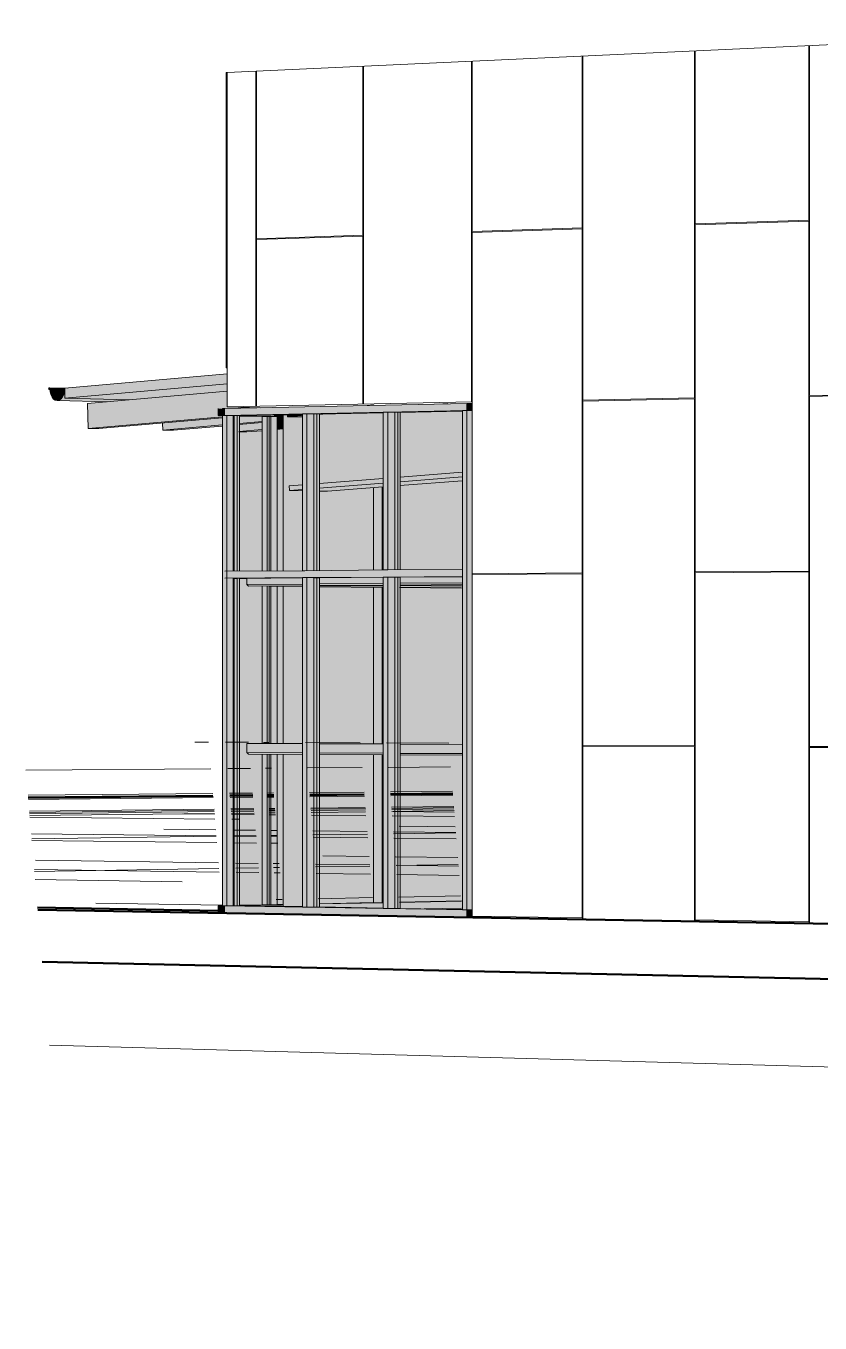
# Model space of a CAD drawing. Header units: inches. Extents: x 31156 to 31160, y -65 to 66.
# Drawn here: x 31159.3088 to 31159.3979, y 65.9282 to 66.0737 of the extents above; entities that cross this region are included whole.
import ezdxf

# ---------------------------------------------------------------- set-up
doc = ezdxf.new("R2010")
doc.units = ezdxf.units.IN
doc.header["$MEASUREMENT"] = 0
doc.linetypes.add('Center 1_4_', pattern=[0.53125, 0.25, -0.09375, 0.09375, -0.09375])
doc.linetypes.add('Hidden', pattern=[0.28125, 0.1875, -0.09375])
for name, color, linetype, lineweight in [('A-CLNG', 13, 'Continuous', 13), ('A-FLOR-OTLN', 90, 'Continuous', 9), ('A-GLAZ-CURT', 52, 'Continuous', 9), ('A-GLAZ-CWMG', 51, 'Continuous', 9), ('A-PROP-SBCK', 71, 'Hidden', 50), ('A-ROOF', 132, 'Continuous', 13), ('A-ROOF-OTLN', 132, 'Continuous', 9), ('A-WALL-PATT', 111, 'Continuous', 13), ('BMP', 80, 'Continuous', 9), ('C-BLDG-PADS', 91, 'Continuous', 9), ('C-TOPO', 7, 'Continuous', 9), ('Conc', 7, 'Continuous', 9), ('EOP-EX', 125, 'Continuous', 9), ('EOP-PR', 4, 'Continuous', 9), ('L-SITE-WALL', 31, 'Continuous', 13), ('PAINT', 190, 'Continuous', 9), ('PROP', 3, 'Center 1_4_', 9), ('S-BEAM', 12, 'Continuous', 9), ('S-COLS', 52, 'Continuous', 9)]:
    doc.layers.add(name, color=color, linetype=linetype, lineweight=lineweight)

# ---------------------------------------------------------------- blocks, each defined once
blk = doc.blocks.new('FP_82-Looking South West')
at = {"layer": 'A-WALL-PATT', "lineweight": 9}
for p, q in [((-31660.79079, 66.0528), (-31660.79079, 66.07271)), ((-31660.79072, 66.0527), (-31660.79072, 66.07272)), ((-31660.7773, 66.05315), (-31660.7773, 66.07334)), ((-31660.77723, 66.05325), (-31660.77723, 66.07334)), ((-31660.81709, 66.05191), (-31660.81709, 66.07149)), ((-31660.81702, 66.05181), (-31660.81702, 66.07149)), ((-31660.80405, 66.05225), (-31660.80405, 66.0721)), ((-31660.80398, 66.05235), (-31660.80398, 66.0721)), ((-31660.85493, 66.05053), (-31660.85493, 66.06973)), ((-31660.85486, 66.05064), (-31660.85486, 66.06974)), ((-31660.84252, 66.05105), (-31660.84252, 66.07031)), ((-31660.84246, 66.05095), (-31660.84246, 66.07031)), ((-31660.82991, 66.05138), (-31660.82991, 66.0709)), ((-31660.82985, 66.05148), (-31660.82985, 66.0709)), ((-31660.87914, 66.04972), (-31660.87914, 66.06861)), ((-31660.87907, 66.04982), (-31660.87907, 66.06861)), ((-31660.86713, 66.05022), (-31660.86713, 66.06917)), ((-31660.86707, 66.05013), (-31660.86707, 66.06917)), ((-31660.77723, 66.05325), (-31660.76963, 66.05351)), ((-31660.80405, 66.0325), (-31660.80405, 66.05225)), ((-31660.80398, 66.05235), (-31660.79079, 66.0528)), ((-31660.79079, 66.05269), (-31660.80398, 66.05225)), ((-31660.80398, 66.01265), (-31660.80398, 66.05225)), ((-31660.79079, 66.01276), (-31660.79079, 66.05269)), ((-31660.79072, 66.03278), (-31660.79072, 66.0527)), ((-31660.7773, 66.03306), (-31660.7773, 66.05315)), ((-31660.77723, 66.05315), (-31660.76963, 66.0534)), ((-31660.77723, 66.01287), (-31660.77723, 66.05315)), ((-31660.85486, 66.05064), (-31660.84252, 66.05105)), ((-31660.84252, 66.05095), (-31660.85486, 66.05054)), ((-31660.84252, 66.01234), (-31660.84252, 66.05095)), ((-31660.84246, 66.0317), (-31660.84246, 66.05095)), ((-31660.82991, 66.03196), (-31660.82991, 66.05138)), ((-31660.82985, 66.05148), (-31660.81709, 66.05191)), ((-31660.82985, 66.05138), (-31660.81709, 66.05181)), ((-31660.82985, 66.01244), (-31660.82985, 66.05138)), ((-31660.81709, 66.01254), (-31660.81709, 66.05181)), ((-31660.81702, 66.03223), (-31660.81702, 66.05181)), ((-31660.87914, 66.03103), (-31660.87914, 66.04972)), ((-31660.87907, 66.04982), (-31660.86713, 66.05022)), ((-31660.87907, 66.04972), (-31660.86713, 66.05012)), ((-31660.87907, 66.03103), (-31660.87907, 66.04972)), ((-31660.86713, 66.03128), (-31660.86713, 66.05012)), ((-31660.86707, 66.03128), (-31660.86707, 66.05013)), ((-31660.85493, 66.03153), (-31660.85493, 66.05053)), ((-31660.85486, 66.03154), (-31660.85486, 66.05054)), ((-31660.82991, 66.03196), (-31660.84246, 66.0317)), ((-31660.84246, 66.0316), (-31660.82991, 66.03186)), ((-31660.82991, 65.99292), (-31660.82991, 66.03186)), ((-31660.80405, 66.0325), (-31660.81702, 66.03223)), ((-31660.81702, 66.03213), (-31660.80405, 66.0324)), ((-31660.81702, 65.99286), (-31660.81702, 66.03213)), ((-31660.80405, 65.9928), (-31660.80405, 66.0324)), ((-31660.7773, 66.03306), (-31660.79072, 66.03278)), ((-31660.79072, 66.03268), (-31660.7773, 66.03296)), ((-31660.79072, 65.99274), (-31660.79072, 66.03268)), ((-31660.7773, 65.99268), (-31660.7773, 66.03296)), ((-31660.84246, 65.99298), (-31660.84246, 66.0316)), ((-31660.76963, 66.01293), (-31660.77723, 66.01287)), ((-31660.76963, 66.01283), (-31660.77723, 66.01276)), ((-31660.77723, 65.97248), (-31660.77723, 66.01276)), ((-31660.84252, 66.01234), (-31660.85486, 66.01224)), ((-31660.84252, 66.01224), (-31660.85486, 66.01214)), ((-31660.84252, 65.97362), (-31660.84252, 66.01224)), ((-31660.81709, 66.01254), (-31660.82985, 66.01244)), ((-31660.81709, 66.01244), (-31660.82985, 66.01234)), ((-31660.82985, 65.9734), (-31660.82985, 66.01234)), ((-31660.81709, 65.97318), (-31660.81709, 66.01244)), ((-31660.79079, 66.01276), (-31660.80398, 66.01265)), ((-31660.79079, 66.01265), (-31660.80398, 66.01255)), ((-31660.80398, 65.97295), (-31660.80398, 66.01255)), ((-31660.79079, 65.97272), (-31660.79079, 66.01265)), ((-31660.82991, 65.99292), (-31660.84246, 65.99298)), ((-31660.84246, 65.99288), (-31660.82991, 65.99282)), ((-31660.84246, 65.97352), (-31660.84246, 65.99288)), ((-31660.82991, 65.9733), (-31660.82991, 65.99282)), ((-31660.80405, 65.9928), (-31660.81702, 65.99286)), ((-31660.81702, 65.99276), (-31660.80405, 65.9927)), ((-31660.81702, 65.97308), (-31660.81702, 65.99276)), ((-31660.80405, 65.97285), (-31660.80405, 65.9927)), ((-31660.7773, 65.99268), (-31660.79072, 65.99274)), ((-31660.79072, 65.99264), (-31660.7773, 65.99257)), ((-31660.79072, 65.97262), (-31660.79072, 65.99264)), ((-31660.7773, 65.97238), (-31660.7773, 65.99257)), ((-31660.85486, 65.97384), (-31660.84252, 65.97362)), ((-31660.82985, 65.9734), (-31660.81709, 65.97318)), ((-31660.80398, 65.97295), (-31660.79079, 65.97272)), ((-31660.77723, 65.97248), (-31660.76963, 65.97235))]:
    blk.add_line(p, q, dxfattribs=at)

msp = doc.modelspace()

# ---------------------------------------------------------------- hatches: boundary and pattern name
at = {"layer": 'A-CLNG', "lineweight": 5}
msp.add_hatch(color=256, dxfattribs=at).paths.add_polyline_path([(31159.33766, 66.03), (31159.33766, 66.03007), (31159.33663, 66.03002), (31159.3376, 66.03)], flags=0)
at = {"layer": 'A-GLAZ-CURT', "lineweight": 5, "transparency": 33554458}
for points in [[(31159.3411, 66.01259), (31159.34887, 66.01266), (31159.34887, 66.03033), (31159.3411, 66.03017), (31159.3411, 66.01266)], [(31159.35017, 66.01267), (31159.35775, 66.01273), (31159.35775, 66.03051), (31159.35017, 66.03035), (31159.35017, 66.01273)], [(31159.33215, 66.01252), (31159.33982, 66.01259), (31159.33982, 66.03014), (31159.33215, 66.02999), (31159.33215, 66.01258)], [(31159.33256, 66.01252), (31159.3361, 66.01257), (31159.3361, 66.02988), (31159.33256, 66.02997), (31159.33256, 66.01257)], [(31159.33982, 65.97487), (31159.33982, 66.01178), (31159.33215, 66.01172), (31159.33215, 65.975), (31159.33642, 65.97492)], [(31159.33256, 65.97501), (31159.3361, 65.97508), (31159.3361, 65.99199), (31159.33376, 65.992), (31159.33356, 65.99219), (31159.33357, 65.99315), (31159.33362, 65.99318), (31159.3361, 65.9932), (31159.3361, 66.01086), (31159.33376, 66.01085), (31159.33356, 66.01104), (31159.33356, 66.0117), (31159.33256, 66.01171), (31159.33256, 65.97501)], [(31159.34887, 65.97471), (31159.34887, 66.01185), (31159.3411, 66.01179), (31159.3411, 65.97484), (31159.34518, 65.97477)], [(31159.35775, 65.97456), (31159.35775, 66.01192), (31159.35017, 66.01186), (31159.35017, 65.97469), (31159.35087, 65.97468)]]:
    msp.add_hatch(color=256, dxfattribs=at).paths.add_polyline_path(points, flags=0)
at = {"layer": 'A-GLAZ-CWMG', "lineweight": 5}
for points in [[(31159.33085, 66.02998), (31159.33085, 66.03076), (31159.33036, 66.03077), (31159.33036, 66.02998)], [(31159.33085, 66.02999), (31159.33112, 66.03), (31159.33112, 66.03078), (31159.33085, 66.03078)], [(31159.33112, 66.03), (31159.34007, 66.03018), (31159.34007, 66.03097), (31159.33112, 66.03078)], [(31159.34007, 66.03018), (31159.34913, 66.03037), (31159.34913, 66.03116), (31159.34007, 66.03097)], [(31159.34887, 66.01266), (31159.34938, 66.01266), (31159.34938, 66.03037), (31159.34887, 66.03036), (31159.34887, 66.02001)], [(31159.34913, 66.03037), (31159.35827, 66.03055), (31159.35827, 66.03135), (31159.34913, 66.03116)], [(31159.34938, 66.01266), (31159.35017, 66.01267), (31159.35017, 66.03035), (31159.34938, 66.03037), (31159.34938, 66.01273)], [(31159.35017, 66.01267), (31159.35078, 66.01268), (31159.35078, 66.03034), (31159.35017, 66.03035), (31159.35017, 66.01273)], [(31159.35776, 66.01234), (31159.35827, 66.01234), (31159.35827, 66.03055), (31159.35776, 66.03054), (31159.35776, 66.02001)], [(31159.35885, 66.01233), (31159.35885, 66.03054), (31159.35827, 66.03055), (31159.35827, 66.01234)], [(31159.33085, 66.01212), (31159.33135, 66.01212), (31159.33135, 66.03), (31159.33085, 66.02999), (31159.33085, 66.02853)], [(31159.33135, 66.01251), (31159.33215, 66.01252), (31159.33215, 66.02999), (31159.33135, 66.03), (31159.33135, 66.01257)], [(31159.33205, 66.01252), (31159.33215, 66.01252), (31159.33215, 66.02999), (31159.33205, 66.02999), (31159.33205, 66.01257)], [(31159.33215, 66.01252), (31159.33275, 66.01252), (31159.33275, 66.02997), (31159.33215, 66.02999), (31159.33215, 66.01257)], [(31159.33215, 66.01252), (31159.33275, 66.01252), (31159.33275, 66.02997), (31159.33215, 66.02999), (31159.33215, 66.01257)], [(31159.33663, 66.02988), (31159.33663, 66.03005), (31159.33294, 66.02997), (31159.33641, 66.02988)], [(31159.3353, 66.01254), (31159.3361, 66.01257), (31159.3361, 66.02988), (31159.3353, 66.02987), (31159.3353, 66.01257)], [(31159.3361, 66.01255), (31159.33628, 66.01258), (31159.33628, 66.02988), (31159.3361, 66.02988), (31159.3361, 66.01257)], [(31159.33628, 66.01255), (31159.33698, 66.01258), (31159.33698, 66.02987), (31159.33628, 66.02989), (31159.33628, 66.01257)], [(31159.33982, 66.01258), (31159.34032, 66.01259), (31159.34032, 66.03019), (31159.33982, 66.03018), (31159.33982, 66.01576)], [(31159.34032, 66.01259), (31159.3411, 66.01259), (31159.3411, 66.03017), (31159.34032, 66.03018), (31159.34032, 66.01266)], [(31159.3411, 66.01259), (31159.34172, 66.0126), (31159.34172, 66.03015), (31159.3411, 66.03017), (31159.3411, 66.01265)], [(31159.34778, 66.01265), (31159.34876, 66.01266), (31159.34876, 66.02198), (31159.34778, 66.02191), (31159.34778, 66.01265)], [(31159.34876, 66.01266), (31159.34882, 66.01266), (31159.34882, 66.02199), (31159.34876, 66.02198), (31159.34876, 66.01266)], [(31159.33135, 65.97498), (31159.33135, 66.01212), (31159.33085, 66.01212), (31159.33085, 65.97499)], [(31159.33112, 66.01173), (31159.34007, 66.0118), (31159.34007, 66.01258), (31159.33112, 66.01251)], [(31159.33154, 65.97498), (31159.33215, 65.975), (31159.33215, 66.01172), (31159.33135, 66.01173), (31159.33135, 65.97498)], [(31159.33205, 65.97499), (31159.33215, 65.975), (31159.33215, 66.01172), (31159.33205, 66.01172), (31159.33205, 65.97745)], [(31159.33215, 65.975), (31159.33275, 65.97501), (31159.33275, 66.01172), (31159.33215, 66.01172), (31159.33215, 65.97745)], [(31159.33215, 65.975), (31159.33275, 65.97501), (31159.33275, 66.01172), (31159.33215, 66.01172), (31159.33215, 65.97745)], [(31159.34032, 65.97483), (31159.34032, 66.0118), (31159.33982, 66.0118), (31159.33982, 65.97484)], [(31159.34007, 66.0118), (31159.34913, 66.01187), (31159.34913, 66.01266), (31159.34007, 66.01258)], [(31159.34032, 65.97483), (31159.3411, 65.97484), (31159.3411, 66.01179), (31159.34032, 66.0118), (31159.34032, 65.97745)], [(31159.3411, 65.97484), (31159.34172, 65.97486), (31159.34172, 66.01179), (31159.3411, 66.01179), (31159.3411, 65.97745)], [(31159.34938, 65.97467), (31159.34938, 66.01187), (31159.34887, 66.01187), (31159.34887, 65.97468)], [(31159.34913, 66.01187), (31159.35776, 66.01194), (31159.35776, 66.01273), (31159.34913, 66.01266)], [(31159.34959, 65.97468), (31159.35017, 65.97469), (31159.35017, 66.01186), (31159.34938, 66.01187), (31159.34938, 65.97468)], [(31159.35017, 65.97469), (31159.35078, 65.9747), (31159.35078, 66.01186), (31159.35017, 66.01186), (31159.35017, 65.97745)], [(31159.35827, 65.97452), (31159.35827, 66.01234), (31159.35776, 66.01234), (31159.35776, 65.97453)], [(31159.35827, 65.97452), (31159.35885, 65.97453), (31159.35885, 66.01233), (31159.35827, 66.01234), (31159.35827, 65.97745)], [(31159.33044, 65.97422), (31159.33085, 65.97422), (31159.33085, 65.975), (31159.33036, 65.975), (31159.33036, 65.97422), (31159.33044, 65.97422)], [(31159.33112, 65.9742), (31159.33112, 65.97498), (31159.33085, 65.97499), (31159.33085, 65.97421)], [(31159.34007, 65.97405), (31159.34007, 65.97483), (31159.33112, 65.97498), (31159.33112, 65.9742), (31159.33642, 65.97411)], [(31159.33663, 65.97494), (31159.33663, 65.97509), (31159.33275, 65.97501), (31159.33641, 65.97494)], [(31159.35346, 65.97465), (31159.35768, 65.97474), (31159.35768, 65.9755), (31159.35072, 65.97537), (31159.35072, 65.9747), (31159.35216, 65.97467)], [(31159.34913, 65.97389), (31159.34913, 65.97468), (31159.34007, 65.97483), (31159.34007, 65.97405), (31159.34519, 65.97396)], [(31159.35827, 65.97373), (31159.35827, 65.97452), (31159.34913, 65.97468), (31159.34913, 65.97389)]]:
    msp.add_hatch(color=256, dxfattribs=at).paths.add_polyline_path(points, flags=0)
at = {"layer": 'A-GLAZ-CWMG'}
for points in [[(31159.35885, 66.03054), (31159.35885, 66.03133), (31159.35827, 66.03135), (31159.35827, 66.03055), (31159.35833, 66.03055)], [(31159.35831, 65.97373), (31159.35885, 65.97374), (31159.35885, 65.97453), (31159.35827, 65.97452), (31159.35827, 65.97373)]]:
    msp.add_hatch(color=256, dxfattribs=at).paths.add_polyline_path(points, flags=0)
at = {"layer": 'A-GLAZ-CWMG', "lineweight": 5}
h = msp.add_hatch(color=256, dxfattribs=at)
h.paths.add_polyline_path([(31159.33587, 65.97509), (31159.3361, 65.97509), (31159.3361, 65.99199), (31159.3353, 65.99199), (31159.3353, 65.97509)], flags=0)
h.paths.add_polyline_path([(31159.3353, 65.99319), (31159.3361, 65.9932), (31159.3361, 66.01086), (31159.3353, 66.01085), (31159.3353, 65.9932)], flags=0)
h = msp.add_hatch(color=256, dxfattribs=at)
h.paths.add_polyline_path([(31159.33628, 65.97509), (31159.33628, 65.99199), (31159.3361, 65.99199), (31159.3361, 65.97509)], flags=0)
h.paths.add_polyline_path([(31159.3361, 65.9932), (31159.33628, 65.9932), (31159.33628, 66.01083), (31159.33614, 66.01085), (31159.3361, 66.01085), (31159.3361, 65.9932)], flags=0)
h = msp.add_hatch(color=256, dxfattribs=at)
h.paths.add_polyline_path([(31159.33628, 65.97508), (31159.33698, 65.97509), (31159.33698, 65.99198), (31159.33628, 65.99199), (31159.33628, 65.97745)], flags=0)
h.paths.add_polyline_path([(31159.33698, 65.9932), (31159.33698, 66.01083), (31159.33628, 66.01083), (31159.33632, 65.9932), (31159.33641, 65.9932)], flags=0)
h = msp.add_hatch(color=256, dxfattribs=at)
h.paths.add_polyline_path([(31159.34835, 65.97533), (31159.34876, 65.97533), (31159.34876, 65.99192), (31159.34778, 65.99192), (31159.34778, 65.97534)], flags=0)
h.paths.add_polyline_path([(31159.34876, 65.99314), (31159.34876, 66.01071), (31159.34778, 66.01072), (31159.34778, 65.99315), (31159.34862, 65.99314)], flags=0)
h = msp.add_hatch(color=256, dxfattribs=at)
h.paths.add_polyline_path([(31159.34876, 65.97533), (31159.34882, 65.97533), (31159.34882, 65.99192), (31159.34876, 65.99192), (31159.34876, 65.97745)], flags=0)
h.paths.add_polyline_path([(31159.34882, 65.99314), (31159.34882, 66.01073), (31159.34876, 66.01073), (31159.34876, 65.99314)], flags=0)
h = msp.add_hatch(color=256, dxfattribs=at)
h.paths.add_polyline_path([(31159.34882, 65.97473), (31159.34882, 65.97533), (31159.34169, 65.97519), (31159.34169, 65.97485), (31159.34514, 65.9748)], flags=0)
h.paths.add_polyline_path([(31159.33766, 65.97492), (31159.33766, 65.97511), (31159.33663, 65.97509), (31159.33663, 65.97494)], flags=0)
at = {"layer": 'A-ROOF'}
h = msp.add_hatch(color=256, dxfattribs=at)
h.paths.add_polyline_path([(31159.31315, 66.03193), (31159.33137, 66.03355), (31159.33137, 66.03467), (31159.31315, 66.03304), (31159.31315, 66.03278)], flags=0)
h.paths.add_polyline_path([(31159.44611, 66.04376), (31159.44678, 66.04382), (31159.44678, 66.04503), (31159.44611, 66.04497)], flags=0)
at = {"layer": 'A-ROOF', "lineweight": 5}
h = msp.add_hatch(color=256, dxfattribs=at)
h.paths.add_polyline_path([(31159.32039, 66.03175), (31159.33135, 66.03272), (31159.33137, 66.03355), (31159.31315, 66.03193), (31159.31887, 66.03179)], flags=0)
h.paths.add_polyline_path([(31159.44794, 66.04368), (31159.44807, 66.04369), (31159.44807, 66.04377), (31159.44678, 66.04382), (31159.44611, 66.04375), (31159.4473, 66.0437)], flags=0)
at = {"layer": 'A-ROOF-OTLN', "lineweight": 5}
for points in [[(31159.31311, 66.03287), (31159.31314, 66.03304), (31159.31303, 66.03305), (31159.31138, 66.03307), (31159.31136, 66.03298), (31159.31141, 66.03291), (31159.31148, 66.03291), (31159.3131, 66.03287)], [(31159.31231, 66.0317), (31159.31253, 66.03175), (31159.31276, 66.03193), (31159.3129, 66.03212), (31159.31303, 66.03242), (31159.31311, 66.03287), (31159.3131, 66.03296), (31159.31149, 66.033), (31159.31152, 66.03266), (31159.3116, 66.03234), (31159.31173, 66.03207), (31159.3119, 66.03186), (31159.3121, 66.03174), (31159.31222, 66.03171)], [(31159.31231, 66.03167), (31159.31253, 66.03172), (31159.31273, 66.03186), (31159.3129, 66.03208), (31159.31303, 66.03236), (31159.31313, 66.03278), (31159.3131, 66.03269), (31159.31302, 66.03237), (31159.31289, 66.0321), (31159.31272, 66.03188), (31159.31252, 66.03175), (31159.31231, 66.0317), (31159.3121, 66.03174), (31159.3119, 66.03186), (31159.31173, 66.03207), (31159.3116, 66.03234), (31159.31151, 66.03278), (31159.3115, 66.03265), (31159.31159, 66.03233), (31159.31172, 66.03205), (31159.31189, 66.03184), (31159.31209, 66.03171)], [(31159.31795, 66.03153), (31159.32039, 66.03175), (31159.31315, 66.03193), (31159.31312, 66.03269), (31159.31303, 66.03236), (31159.3129, 66.03208), (31159.31273, 66.03186), (31159.31253, 66.03172), (31159.31231, 66.03167), (31159.31576, 66.03159)], [(31159.31311, 66.03286), (31159.3131, 66.03288), (31159.3131, 66.03286)]]:
    msp.add_hatch(color=256, dxfattribs=at).paths.add_polyline_path(points, flags=0)
h = msp.add_hatch(color=256, dxfattribs=at)
h.paths.add_polyline_path([(31159.31148, 66.03288), (31159.31146, 66.03291), (31159.31148, 66.03288)], flags=0)
h.paths.add_polyline_path([(31159.31312, 66.03296), (31159.31314, 66.03304), (31159.31343, 66.03306), (31159.31146, 66.0331), (31159.31149, 66.03303), (31159.31149, 66.033), (31159.31311, 66.03296)], flags=0)
at = {"layer": 'L-SITE-WALL', "lineweight": 5}
msp.add_hatch(color=256, dxfattribs=at).paths.add_polyline_path([(31159.33126, 66.03535), (31159.33132, 66.03535), (31159.33132, 66.06846), (31159.33126, 66.06846), (31159.33126, 66.03704)], flags=0)
at = {"layer": 'S-BEAM', "lineweight": 5}
h = msp.add_hatch(color=256, dxfattribs=at)
h.paths.add_polyline_path([(31159.34709, 66.03112), (31159.35558, 66.03129), (31159.35613, 66.03134), (31159.34737, 66.03114)], flags=0)
h.paths.add_polyline_path([(31159.44794, 66.03904), (31159.44806, 66.03905), (31159.44806, 66.03962), (31159.44794, 66.03961)], flags=0)
h = msp.add_hatch(color=256, dxfattribs=at)
h.paths.add_polyline_path([(31159.35558, 66.03129), (31159.35693, 66.03132), (31159.35613, 66.03134)], flags=0)
h.paths.add_polyline_path([(31159.44793, 66.03884), (31159.44806, 66.03886), (31159.44806, 66.03905), (31159.44794, 66.03904), (31159.44794, 66.0389)], flags=0)
h = msp.add_hatch(color=256, dxfattribs=at)
h.paths.add_polyline_path([(31159.35884, 66.03133), (31159.35884, 66.03135), (31159.35869, 66.03134)], flags=0)
h.paths.add_polyline_path([(31159.44793, 66.03844), (31159.44806, 66.03845), (31159.44806, 66.03886), (31159.44793, 66.03882), (31159.44793, 66.03844)], flags=0)
for points in [[(31159.31577, 66.02855), (31159.33084, 66.02986), (31159.33084, 66.02997), (31159.33035, 66.02999), (31159.33035, 66.03077), (31159.33137, 66.03079), (31159.33512, 66.03087), (31159.33137, 66.03097), (31159.33137, 66.03272), (31159.3157, 66.03133), (31159.31575, 66.02927)], [(31159.3417, 66.02956), (31159.34886, 66.03018), (31159.34886, 66.0303), (31159.34456, 66.03018), (31159.34171, 66.02992), (31159.3417, 66.02965)], [(31159.31699, 66.02852), (31159.33084, 66.02972), (31159.33084, 66.02985), (31159.31577, 66.02855), (31159.31675, 66.02853)], [(31159.32414, 66.02836), (31159.33081, 66.02894), (31159.33081, 66.02972), (31159.32412, 66.02914), (31159.32413, 66.02852)], [(31159.32534, 66.02833), (31159.33081, 66.0288), (31159.33081, 66.02894), (31159.32414, 66.02836)], [(31159.33269, 66.0282), (31159.33525, 66.02842), (31159.33525, 66.02919), (31159.33269, 66.02897), (31159.33269, 66.02853)], [(31159.33271, 66.0291), (31159.33528, 66.02932), (31159.33528, 66.02987), (31159.33313, 66.02992), (31159.33271, 66.02986), (31159.33271, 66.02927)], [(31159.33271, 66.02897), (31159.33527, 66.02919), (31159.33528, 66.02932), (31159.33271, 66.0291)], [(31159.33273, 66.02988), (31159.33315, 66.02992), (31159.33274, 66.02993)], [(31159.33696, 66.02946), (31159.33764, 66.02952), (31159.33764, 66.03), (31159.33661, 66.03), (31159.33661, 66.02988), (31159.33696, 66.02987)], [(31159.33693, 66.02856), (31159.33761, 66.02862), (31159.33761, 66.02939), (31159.33693, 66.02933), (31159.33693, 66.02927)], [(31159.33695, 66.02933), (31159.33764, 66.02939), (31159.33764, 66.02952), (31159.33696, 66.02946)], [(31159.33814, 66.02983), (31159.33981, 66.03), (31159.33981, 66.03012), (31159.33813, 66.03008), (31159.33814, 66.02997)], [(31159.33358, 66.02815), (31159.33525, 66.02829), (31159.33525, 66.02842), (31159.33269, 66.02817)], [(31159.33693, 66.02843), (31159.33761, 66.02849), (31159.33761, 66.02862), (31159.33693, 66.02856), (31159.33693, 66.02853)], [(31159.35768, 66.01084), (31159.35768, 66.01099), (31159.35073, 66.01091), (31159.35728, 66.01085)]]:
    msp.add_hatch(color=256, dxfattribs=at).paths.add_polyline_path(points, flags=0)
h = msp.add_hatch(color=256, dxfattribs=at)
h.paths.add_polyline_path([(31159.3417, 66.02252), (31159.34886, 66.02309), (31159.34886, 66.03016), (31159.3417, 66.02956), (31159.3417, 66.02853)], flags=0)
h.paths.add_polyline_path([(31159.35077, 66.02324), (31159.35774, 66.02379), (31159.35774, 66.03048), (31159.35077, 66.03032), (31159.35077, 66.02347)], flags=0)
h = msp.add_hatch(color=256, dxfattribs=at)
h.paths.add_polyline_path([(31159.3398, 66.02979), (31159.33981, 66.02997), (31159.33814, 66.02983), (31159.33923, 66.0298)], flags=0)
h.paths.add_polyline_path([(31159.34171, 66.02994), (31159.34502, 66.03022), (31159.34171, 66.03013)], flags=0)
h = msp.add_hatch(color=256, dxfattribs=at)
h.paths.add_polyline_path([(31159.33836, 66.02158), (31159.33981, 66.02169), (31159.33981, 66.02222), (31159.33834, 66.02211)], flags=0)
h.paths.add_polyline_path([(31159.34171, 66.02184), (31159.34886, 66.0224), (31159.34886, 66.02294), (31159.34171, 66.02237)], flags=0)
h.paths.add_polyline_path([(31159.35077, 66.02255), (31159.35775, 66.0231), (31159.35775, 66.02364), (31159.35077, 66.02309)], flags=0)
h = msp.add_hatch(color=256, dxfattribs=at)
h.paths.add_polyline_path([(31159.34263, 66.0215), (31159.34885, 66.02199), (31159.34886, 66.0224), (31159.34171, 66.02184), (31159.3417, 66.02151)], flags=0)
h.paths.add_polyline_path([(31159.3398, 66.02155), (31159.33981, 66.02169), (31159.33836, 66.02158), (31159.33944, 66.02156)], flags=0)
h.paths.add_polyline_path([(31159.35076, 66.02213), (31159.35773, 66.02268), (31159.35775, 66.0231), (31159.35077, 66.02255)], flags=0)
h = msp.add_hatch(color=256, dxfattribs=at)
h.paths.add_polyline_path([(31159.3417, 66.02237), (31159.34886, 66.02294), (31159.34886, 66.02309), (31159.3417, 66.02252), (31159.3417, 66.02242)], flags=0)
h.paths.add_polyline_path([(31159.35077, 66.02309), (31159.35774, 66.02364), (31159.35774, 66.02379), (31159.35077, 66.02323), (31159.35077, 66.02314)], flags=0)
h = msp.add_hatch(color=256, dxfattribs=at)
h.paths.add_polyline_path([(31159.33356, 66.01104), (31159.33981, 66.01108), (31159.33981, 66.01177), (31159.33356, 66.01171), (31159.33356, 66.0115)], flags=0)
h.paths.add_polyline_path([(31159.34172, 66.0111), (31159.34887, 66.01115), (31159.34887, 66.01184), (31159.34172, 66.01178), (31159.34172, 66.0115)], flags=0)
h.paths.add_polyline_path([(31159.35078, 66.01117), (31159.35775, 66.01122), (31159.35775, 66.01191), (31159.35078, 66.01186), (31159.35078, 66.0115)], flags=0)
h = msp.add_hatch(color=256, dxfattribs=at)
h.paths.add_polyline_path([(31159.33376, 66.01085), (31159.33981, 66.01089), (31159.33981, 66.01108), (31159.33356, 66.01104)], flags=0)
h.paths.add_polyline_path([(31159.34172, 66.01091), (31159.34887, 66.01096), (31159.34887, 66.01115), (31159.34172, 66.0111)], flags=0)
h.paths.add_polyline_path([(31159.35078, 66.01097), (31159.35775, 66.01102), (31159.35775, 66.01122), (31159.35078, 66.01117)], flags=0)
h = msp.add_hatch(color=256, dxfattribs=at)
h.paths.add_polyline_path([(31159.33616, 66.01083), (31159.33981, 66.01085), (31159.33981, 66.01089), (31159.33614, 66.01085)], flags=0)
h.paths.add_polyline_path([(31159.34171, 66.01087), (31159.34886, 66.01092), (31159.34886, 66.01095), (31159.34171, 66.0109)], flags=0)
h.paths.add_polyline_path([(31159.35077, 66.01093), (31159.35774, 66.01098), (31159.35774, 66.01102), (31159.35077, 66.01097)], flags=0)
h = msp.add_hatch(color=256, dxfattribs=at)
h.paths.add_polyline_path([(31159.35768, 66.01066), (31159.35768, 66.01084), (31159.35073, 66.01091), (31159.35073, 66.01072)], flags=0)
h.paths.add_polyline_path([(31159.34883, 66.01073), (31159.34883, 66.01092), (31159.34169, 66.01085), (31159.34169, 66.0108), (31159.34515, 66.01077)], flags=0)
h = msp.add_hatch(color=256, dxfattribs=at)
h.paths.add_polyline_path([(31159.35768, 66.01063), (31159.35768, 66.01066), (31159.35072, 66.01069)], flags=0)
h.paths.add_polyline_path([(31159.34882, 66.01071), (31159.34882, 66.01073), (31159.34514, 66.01074)], flags=0)
h = msp.add_hatch(color=256, dxfattribs=at)
h.paths.add_polyline_path([(31159.35775, 65.993), (31159.35775, 65.99307), (31159.35078, 65.99309), (31159.35078, 65.99303), (31159.35082, 65.99303)], flags=0)
h.paths.add_polyline_path([(31159.34887, 65.99304), (31159.34887, 65.99311), (31159.34172, 65.99313), (31159.34172, 65.99307), (31159.34518, 65.99306)], flags=0)
h.paths.add_polyline_path([(31159.33981, 65.99308), (31159.33981, 65.99316), (31159.33359, 65.99317), (31159.33356, 65.99311), (31159.33642, 65.9931)], flags=0)
h = msp.add_hatch(color=256, dxfattribs=at)
h.paths.add_polyline_path([(31159.35775, 65.99206), (31159.35775, 65.993), (31159.35078, 65.99303), (31159.35078, 65.99209)], flags=0)
h.paths.add_polyline_path([(31159.34887, 65.99211), (31159.34887, 65.99304), (31159.34172, 65.99307), (31159.34172, 65.99214), (31159.34518, 65.99212)], flags=0)
h.paths.add_polyline_path([(31159.33981, 65.99215), (31159.33981, 65.99308), (31159.33356, 65.99311), (31159.33356, 65.99219), (31159.33642, 65.99217)], flags=0)
h = msp.add_hatch(color=256, dxfattribs=at)
h.paths.add_polyline_path([(31159.35775, 65.99187), (31159.35775, 65.99206), (31159.35078, 65.99209), (31159.35078, 65.99191), (31159.35102, 65.99191)], flags=0)
h.paths.add_polyline_path([(31159.34887, 65.99192), (31159.34887, 65.99211), (31159.34172, 65.99214), (31159.34172, 65.99196), (31159.34518, 65.99194)], flags=0)
h.paths.add_polyline_path([(31159.33981, 65.99197), (31159.33981, 65.99215), (31159.33356, 65.99219), (31159.33376, 65.992), (31159.33642, 65.99198)], flags=0)
at = {"layer": 'S-COLS', "lineweight": 5}
h = msp.add_hatch(color=256, dxfattribs=at)
h.paths.add_polyline_path([(31159.3377, 65.97492), (31159.33769, 65.99198), (31159.33767, 65.99198), (31159.33767, 65.97492), (31159.3377, 65.97492)], flags=0)
h.paths.add_polyline_path([(31159.3377, 65.99319), (31159.33768, 66.01084), (31159.33767, 66.01083), (31159.33769, 65.99319)], flags=0)
h.paths.add_polyline_path([(31159.33767, 66.01256), (31159.3377, 66.01258), (31159.3377, 66.03007), (31159.33767, 66.03005), (31159.33767, 66.01257)], flags=0)
h = msp.add_hatch(color=256, dxfattribs=at)
h.paths.add_polyline_path([(31159.33895, 65.9749), (31159.33895, 65.99197), (31159.3377, 65.99198), (31159.3377, 65.97492)], flags=0)
h.paths.add_polyline_path([(31159.33895, 65.99319), (31159.33895, 66.01085), (31159.3377, 66.01083), (31159.3377, 65.99319)], flags=0)
h.paths.add_polyline_path([(31159.3377, 66.01256), (31159.33895, 66.01258), (31159.33895, 66.02157), (31159.33835, 66.02158), (31159.33835, 66.02211), (31159.33895, 66.02216), (31159.33895, 66.02981), (31159.33814, 66.02983), (31159.33812, 66.03008), (31159.3377, 66.03007), (31159.3377, 66.01257)], flags=0)
h = msp.add_hatch(color=256, dxfattribs=at)
h.paths.add_polyline_path([(31159.33923, 65.9749), (31159.3392, 65.99197), (31159.33895, 65.99197), (31159.33895, 65.9749), (31159.33923, 65.9749)], flags=0)
h.paths.add_polyline_path([(31159.33923, 65.99319), (31159.33923, 66.01085), (31159.33895, 66.01085), (31159.33895, 65.99319), (31159.3392, 65.99319)], flags=0)
h.paths.add_polyline_path([(31159.33895, 66.01258), (31159.33923, 66.01258), (31159.33923, 66.02156), (31159.33895, 66.02157), (31159.33895, 66.01258)], flags=0)
h.paths.add_polyline_path([(31159.33895, 66.02216), (31159.33923, 66.02218), (31159.33923, 66.0298), (31159.33895, 66.02978), (31159.33895, 66.02853)], flags=0)
h = msp.add_hatch(color=256, dxfattribs=at)
h.paths.add_polyline_path([(31159.3398, 65.97489), (31159.3398, 65.99197), (31159.33923, 65.99197), (31159.33923, 65.9749)], flags=0)
h.paths.add_polyline_path([(31159.3398, 65.99318), (31159.3398, 66.01085), (31159.33923, 66.01083), (31159.33923, 65.99319), (31159.33944, 65.99318)], flags=0)
h.paths.add_polyline_path([(31159.33923, 66.01258), (31159.3398, 66.01259), (31159.3398, 66.02155), (31159.33923, 66.02156), (31159.33923, 66.01258)], flags=0)
h.paths.add_polyline_path([(31159.33923, 66.02218), (31159.3398, 66.02222), (31159.3398, 66.02979), (31159.33923, 66.02977), (31159.33923, 66.02853)], flags=0)

# ---------------------------------------------------------------- linework, layer by layer
at = {"layer": 'A-CLNG'}
msp.add_line((31159.33663, 66.03002), (31159.33766, 66.03), dxfattribs=at)
at = {"layer": 'A-FLOR-OTLN'}
msp.add_line((31159.33078, 65.97506), (31159.31665, 65.9753), dxfattribs=at)
at = {"layer": 'A-GLAZ-CURT'}
for p, q in [((31159.34887, 66.03033), (31159.3411, 66.03017)), ((31159.34145, 66.03016), (31159.34887, 66.03031)), ((31159.35775, 66.03051), (31159.35017, 66.03035)), ((31159.35017, 66.03035), (31159.35017, 66.01267)), ((31159.35017, 66.03035), (31159.35052, 66.03034)), ((31159.35052, 66.03034), (31159.35775, 66.03049)), ((31159.35052, 66.01267), (31159.35052, 66.03034)), ((31159.33982, 66.03014), (31159.33215, 66.02999)), ((31159.33215, 66.02999), (31159.33215, 66.01252)), ((31159.33215, 66.02999), (31159.3325, 66.02998)), ((31159.3325, 66.02998), (31159.33981, 66.03013)), ((31159.3325, 66.01252), (31159.3325, 66.02998)), ((31159.3361, 66.02988), (31159.33275, 66.02996)), ((31159.33275, 66.02995), (31159.33585, 66.02988)), ((31159.33585, 66.02988), (31159.33585, 66.01255)), ((31159.3361, 66.02988), (31159.33585, 66.02988)), ((31159.3361, 66.01255), (31159.3361, 66.02988)), ((31159.3411, 66.03017), (31159.3411, 66.01259)), ((31159.3411, 66.03017), (31159.34145, 66.03016)), ((31159.34145, 66.0126), (31159.34145, 66.03016)), ((31159.33982, 66.01178), (31159.33215, 66.01172)), ((31159.33215, 66.01172), (31159.33215, 65.975)), ((31159.33215, 66.01172), (31159.3325, 66.01172)), ((31159.3325, 66.01172), (31159.33981, 66.01178)), ((31159.3325, 65.975), (31159.3325, 66.01172)), ((31159.33275, 66.01171), (31159.33356, 66.0117)), ((31159.33356, 66.0117), (31159.33275, 66.01171)), ((31159.34887, 66.01185), (31159.3411, 66.01179)), ((31159.3411, 66.01179), (31159.3411, 65.97484)), ((31159.3411, 66.01179), (31159.34145, 66.01179)), ((31159.34145, 66.01179), (31159.34887, 66.01185)), ((31159.34145, 65.97485), (31159.34145, 66.01179)), ((31159.35775, 66.01192), (31159.35017, 66.01186)), ((31159.35017, 66.01186), (31159.35017, 65.97469)), ((31159.35017, 66.01186), (31159.35052, 66.01186)), ((31159.35052, 66.01186), (31159.35775, 66.01192)), ((31159.35052, 65.9747), (31159.35052, 66.01186)), ((31159.33585, 66.01086), (31159.33585, 65.99321)), ((31159.3361, 65.99321), (31159.3361, 66.01086)), ((31159.33585, 65.99199), (31159.33585, 65.97509)), ((31159.3361, 65.97508), (31159.3361, 65.99199)), ((31159.33215, 65.975), (31159.33982, 65.97487)), ((31159.33215, 65.975), (31159.3325, 65.975)), ((31159.33981, 65.97488), (31159.3325, 65.975)), ((31159.33585, 65.97509), (31159.33275, 65.97502)), ((31159.33275, 65.97501), (31159.3361, 65.97508)), ((31159.33585, 65.97509), (31159.3361, 65.97508)), ((31159.3411, 65.97484), (31159.34145, 65.97485)), ((31159.3411, 65.97484), (31159.34887, 65.97471)), ((31159.34887, 65.97472), (31159.34145, 65.97485)), ((31159.35017, 65.97469), (31159.35052, 65.9747)), ((31159.35017, 65.97469), (31159.35775, 65.97456)), ((31159.35775, 65.97457), (31159.35052, 65.9747))]:
    msp.add_line(p, q, dxfattribs=at)
at = {"layer": 'A-GLAZ-CWMG'}
for p, q in [((31159.33036, 66.02998), (31159.33036, 66.03077)), ((31159.33085, 66.02999), (31159.33085, 66.03078)), ((31159.33112, 66.03078), (31159.33085, 66.03078)), ((31159.34007, 66.03097), (31159.33112, 66.03078)), ((31159.34913, 66.03116), (31159.34007, 66.03097)), ((31159.34913, 66.03037), (31159.34007, 66.03018)), ((31159.34887, 66.0303), (31159.34172, 66.03015)), ((31159.34887, 66.03036), (31159.34938, 66.03037)), ((31159.34887, 66.03036), (31159.34887, 66.01266)), ((31159.35827, 66.03135), (31159.34913, 66.03116)), ((31159.35827, 66.03055), (31159.34913, 66.03037)), ((31159.34938, 66.03037), (31159.35017, 66.03035)), ((31159.34938, 66.03037), (31159.34938, 66.01266)), ((31159.35017, 66.03035), (31159.35078, 66.03034)), ((31159.35775, 66.03048), (31159.35078, 66.03034)), ((31159.35078, 66.03034), (31159.35078, 66.01268)), ((31159.35776, 66.03054), (31159.35827, 66.03055)), ((31159.35776, 66.01234), (31159.35776, 66.03054)), ((31159.35885, 66.03133), (31159.35827, 66.03135)), ((31159.35827, 66.03135), (31159.35827, 66.03055)), ((31159.35827, 66.03055), (31159.35885, 66.03054)), ((31159.35827, 66.01234), (31159.35827, 66.03055)), ((31159.35827, 66.03055), (31159.35885, 66.03054)), ((31159.33085, 66.02997), (31159.33036, 66.02998)), ((31159.33112, 66.03), (31159.33085, 66.02999)), ((31159.33085, 66.02999), (31159.33135, 66.03)), ((31159.33085, 66.02999), (31159.33085, 66.01212)), ((31159.34007, 66.03018), (31159.33112, 66.03)), ((31159.33135, 66.03), (31159.33214, 66.02999)), ((31159.33135, 66.03), (31159.33135, 66.01212)), ((31159.33205, 66.02999), (31159.33214, 66.02999)), ((31159.33205, 66.02999), (31159.33205, 66.01252)), ((31159.33215, 66.02999), (31159.33275, 66.02997)), ((31159.33215, 66.02999), (31159.33275, 66.02997)), ((31159.33981, 66.03011), (31159.33275, 66.02997)), ((31159.33663, 66.02988), (31159.33275, 66.02997)), ((31159.33275, 66.02997), (31159.33275, 66.01252)), ((31159.33275, 66.02997), (31159.33275, 66.01252)), ((31159.3353, 66.02987), (31159.33275, 66.02993)), ((31159.3353, 66.02987), (31159.3361, 66.02988)), ((31159.3353, 66.01254), (31159.3353, 66.02987)), ((31159.3361, 66.02988), (31159.33628, 66.02989)), ((31159.33628, 66.02989), (31159.33698, 66.02987)), ((31159.33628, 66.02989), (31159.33628, 66.01255)), ((31159.33698, 66.02987), (31159.33698, 66.01256)), ((31159.33982, 66.03018), (31159.34032, 66.03019)), ((31159.33982, 66.03018), (31159.33982, 66.01258)), ((31159.34032, 66.03019), (31159.3411, 66.03017)), ((31159.34032, 66.03019), (31159.34032, 66.01259)), ((31159.3411, 66.03017), (31159.34172, 66.03015)), ((31159.34172, 66.03015), (31159.34172, 66.0126)), ((31159.34778, 66.01265), (31159.34778, 66.02191)), ((31159.34876, 66.02198), (31159.34876, 66.01266)), ((31159.33085, 66.01212), (31159.33085, 65.97499)), ((31159.34007, 66.01258), (31159.33112, 66.01251)), ((31159.34007, 66.0118), (31159.33112, 66.01173)), ((31159.33135, 66.01212), (31159.33135, 65.97498)), ((31159.33205, 66.01173), (31159.33205, 65.97499)), ((31159.33981, 66.01177), (31159.33275, 66.01172)), ((31159.33275, 66.01173), (31159.33275, 65.97501)), ((31159.33275, 66.01173), (31159.33275, 65.97501)), ((31159.34032, 66.01259), (31159.33982, 66.01258)), ((31159.33982, 66.01258), (31159.34007, 66.01258)), ((31159.33982, 66.0118), (31159.34032, 66.0118)), ((31159.33982, 66.0118), (31159.33982, 65.97484)), ((31159.34913, 66.01266), (31159.34007, 66.01258)), ((31159.34913, 66.01187), (31159.34007, 66.0118)), ((31159.34032, 66.0118), (31159.3411, 66.01179)), ((31159.34032, 66.0118), (31159.34032, 65.97483)), ((31159.3411, 66.01179), (31159.34172, 66.01179)), ((31159.34887, 66.01184), (31159.34172, 66.01179)), ((31159.34172, 66.01179), (31159.34172, 65.97486)), ((31159.34938, 66.01266), (31159.34887, 66.01266)), ((31159.34887, 66.01266), (31159.34913, 66.01266)), ((31159.34887, 66.01187), (31159.34938, 66.01187)), ((31159.34887, 66.01187), (31159.34887, 65.97468)), ((31159.35776, 66.01273), (31159.34913, 66.01266)), ((31159.35776, 66.01194), (31159.34913, 66.01187)), ((31159.34938, 66.01187), (31159.35017, 66.01186)), ((31159.34938, 66.01187), (31159.34938, 65.97467)), ((31159.35017, 66.01186), (31159.35078, 66.01186)), ((31159.35775, 66.01191), (31159.35078, 66.01186)), ((31159.35078, 66.01186), (31159.35078, 65.9747)), ((31159.35776, 66.01273), (31159.35776, 66.01194)), ((31159.35776, 65.97453), (31159.35776, 66.01234)), ((31159.35827, 65.97452), (31159.35827, 66.01234)), ((31159.3353, 65.99321), (31159.3353, 66.01086)), ((31159.33628, 66.01083), (31159.33628, 65.99321)), ((31159.33698, 66.01083), (31159.33698, 65.99321)), ((31159.34778, 65.99315), (31159.34778, 66.01072)), ((31159.34876, 66.01071), (31159.34876, 65.99314)), ((31159.3353, 65.97509), (31159.3353, 65.99199)), ((31159.33628, 65.99199), (31159.33628, 65.97508)), ((31159.33698, 65.99198), (31159.33698, 65.97509)), ((31159.34778, 65.97534), (31159.34778, 65.99192)), ((31159.34876, 65.99192), (31159.34876, 65.97533)), ((31159.33036, 65.975), (31159.33085, 65.97501)), ((31159.33036, 65.97421), (31159.33036, 65.975)), ((31159.33085, 65.97421), (31159.33085, 65.97499)), ((31159.33085, 65.97499), (31159.33112, 65.97498)), ((31159.33135, 65.97498), (31159.33085, 65.97499)), ((31159.33112, 65.97498), (31159.34007, 65.97483)), ((31159.33214, 65.975), (31159.33135, 65.97498)), ((31159.33214, 65.975), (31159.33205, 65.97499)), ((31159.33275, 65.97501), (31159.33215, 65.975)), ((31159.33275, 65.97501), (31159.33215, 65.975)), ((31159.33275, 65.97504), (31159.3353, 65.97509)), ((31159.33275, 65.97501), (31159.33663, 65.97509)), ((31159.33275, 65.97501), (31159.33981, 65.97489)), ((31159.3361, 65.97508), (31159.3353, 65.97509)), ((31159.33628, 65.97508), (31159.3361, 65.97508)), ((31159.33698, 65.97509), (31159.33628, 65.97508)), ((31159.33663, 65.97509), (31159.33766, 65.97511)), ((31159.33698, 65.97513), (31159.33766, 65.97514)), ((31159.34169, 65.97522), (31159.34778, 65.97534)), ((31159.34169, 65.97519), (31159.34882, 65.97533)), ((31159.34876, 65.97533), (31159.34778, 65.97534)), ((31159.34882, 65.97533), (31159.34876, 65.97533)), ((31159.35072, 65.9754), (31159.35768, 65.97554)), ((31159.35072, 65.97537), (31159.35768, 65.9755)), ((31159.33085, 65.97421), (31159.33112, 65.9742)), ((31159.33112, 65.9742), (31159.34007, 65.97405)), ((31159.34032, 65.97483), (31159.33982, 65.97484)), ((31159.34007, 65.97483), (31159.34913, 65.97468)), ((31159.34007, 65.97405), (31159.34913, 65.97389)), ((31159.3411, 65.97484), (31159.34032, 65.97483)), ((31159.34172, 65.97486), (31159.3411, 65.97484)), ((31159.34172, 65.97486), (31159.34887, 65.97473)), ((31159.34938, 65.97467), (31159.34887, 65.97468)), ((31159.34913, 65.97468), (31159.35827, 65.97452)), ((31159.34913, 65.97389), (31159.35827, 65.97373)), ((31159.35017, 65.97469), (31159.34938, 65.97467)), ((31159.35078, 65.9747), (31159.35017, 65.97469)), ((31159.35078, 65.9747), (31159.35775, 65.97458)), ((31159.35346, 65.97465), (31159.35768, 65.97474)), ((31159.35827, 65.97452), (31159.35776, 65.97453)), ((31159.35885, 65.97453), (31159.35827, 65.97452)), ((31159.35885, 65.97453), (31159.35827, 65.97452)), ((31159.35827, 65.97452), (31159.35827, 65.97373)), ((31159.35827, 65.97373), (31159.35885, 65.97374))]:
    msp.add_line(p, q, dxfattribs=at)
at = {"layer": 'A-PROP-SBCK', "linetype": 'Continuous'}
for p, q in [((31159.30906, 65.98714), (31159.32978, 65.98733)), ((31159.33168, 65.98735), (31159.33424, 65.98738)), ((31159.33592, 65.98739), (31159.3366, 65.9874)), ((31159.34064, 65.98744), (31159.34675, 65.98749)), ((31159.3497, 65.98752), (31159.35668, 65.98758)), ((31159.33034, 65.97444), (31159.31011, 65.9748)), ((31159.48699, 65.97144), (31159.31013, 65.97454)), ((31160.42786, 65.94463), (31159.31063, 65.96869))]:
    msp.add_line(p, q, dxfattribs=at)
at = {"layer": 'A-ROOF'}
for p, q in [((31159.33137, 66.03467), (31159.31315, 66.03304)), ((31159.31315, 66.03193), (31159.33137, 66.03355)), ((31159.31315, 66.03304), (31159.31315, 66.03193)), ((31159.31315, 66.03193), (31159.32039, 66.03175))]:
    msp.add_line(p, q, dxfattribs=at)
at = {"layer": 'A-ROOF-OTLN'}
for p, q in [((31159.31142, 66.03311), (31159.31343, 66.03306)), ((31159.31311, 66.03284), (31159.31142, 66.03288)), ((31159.31146, 66.03291), (31159.31145, 66.03292)), ((31159.31231, 66.0317), (31159.31229, 66.0317)), ((31159.31315, 66.03304), (31159.31313, 66.03304)), ((31159.31795, 66.03153), (31159.31229, 66.03167))]:
    msp.add_line(p, q, dxfattribs=at)
for points in [[(31159.31149, 66.033, 0), (31159.31149, 66.03303, 0), (31159.31148, 66.03306, 0), (31159.31147, 66.03308, 0), (31159.31146, 66.0331, 0), (31159.31144, 66.03311, 0), (31159.31142, 66.03311, 0), (31159.3114, 66.03311, 0), (31159.31138, 66.0331, 0), (31159.31137, 66.03308, 0), (31159.31136, 66.03306, 0), (31159.31135, 66.03303, 0), (31159.31134, 66.033, 0), (31159.31135, 66.03297, 0), (31159.31135, 66.03295, 0), (31159.31136, 66.03292, 0), (31159.31138, 66.0329, 0), (31159.31139, 66.03289, 0), (31159.31141, 66.03288, 0), (31159.31143, 66.03288, 0), (31159.31145, 66.03289, 0), (31159.31146, 66.03291, 0)], [(31159.31145, 66.03292, 0), (31159.31144, 66.03291, 0), (31159.31142, 66.0329, 0), (31159.31141, 66.0329, 0), (31159.3114, 66.03291, 0), (31159.31138, 66.03292, 0), (31159.31137, 66.03294, 0), (31159.31136, 66.03296, 0), (31159.31136, 66.03298, 0), (31159.31136, 66.033, 0), (31159.31136, 66.03303, 0), (31159.31137, 66.03305, 0), (31159.31138, 66.03307, 0), (31159.31139, 66.03308, 0), (31159.31141, 66.03309, 0)], [(31159.31142, 66.03309, 0), (31159.31143, 66.03309, 0), (31159.31145, 66.03308, 0), (31159.31146, 66.03306, 0), (31159.31147, 66.03304, 0), (31159.31147, 66.03302, 0), (31159.31148, 66.033, 0)], [(31159.31148, 66.033, 0), (31159.3115, 66.03265, 0), (31159.31159, 66.03233, 0), (31159.31172, 66.03205, 0), (31159.31189, 66.03184, 0), (31159.31209, 66.03171, 0), (31159.31231, 66.03167, 0)], [(31159.3121, 66.03174, 0), (31159.3119, 66.03186, 0), (31159.31173, 66.03207, 0), (31159.3116, 66.03234, 0), (31159.31152, 66.03266, 0), (31159.31149, 66.033, 0)], [(31159.31313, 66.03304, 0), (31159.3131, 66.03269, 0), (31159.31302, 66.03237, 0), (31159.31289, 66.0321, 0), (31159.31272, 66.03188, 0), (31159.31252, 66.03175, 0), (31159.31231, 66.0317, 0)], [(31159.31231, 66.03167, 0), (31159.31253, 66.03172, 0), (31159.31273, 66.03186, 0), (31159.3129, 66.03208, 0), (31159.31303, 66.03236, 0), (31159.31312, 66.03269, 0), (31159.31315, 66.03304, 0)]]:
    msp.add_polyline3d(points, dxfattribs=at)
at = {"layer": 'BMP'}
for p, q in [((31159.32978, 65.98734), (31159.30906, 65.98715)), ((31159.32979, 65.98724), (31159.30906, 65.98704)), ((31159.32979, 65.98713), (31159.30907, 65.98693)), ((31159.33424, 65.98738), (31159.33167, 65.98736)), ((31159.33425, 65.98728), (31159.33168, 65.98725)), ((31159.33426, 65.98717), (31159.33169, 65.98715)), ((31159.3366, 65.9874), (31159.33592, 65.9874)), ((31159.33661, 65.9873), (31159.33593, 65.98729)), ((31159.33662, 65.98719), (31159.33594, 65.98719)), ((31159.34675, 65.9875), (31159.34064, 65.98744)), ((31159.34676, 65.9874), (31159.34065, 65.98734)), ((31159.34677, 65.98729), (31159.34066, 65.98723)), ((31159.35668, 65.98759), (31159.3497, 65.98753)), ((31159.35668, 65.98749), (31159.34971, 65.98742)), ((31159.35669, 65.98739), (31159.34972, 65.98732)), ((31159.30919, 65.9856), (31159.3299, 65.98583)), ((31159.3092, 65.98547), (31159.32991, 65.9857)), ((31159.30921, 65.98532), (31159.32992, 65.98556)), ((31159.3318, 65.98585), (31159.33436, 65.98588)), ((31159.33181, 65.98572), (31159.33437, 65.98575)), ((31159.33182, 65.98558), (31159.33438, 65.98561)), ((31159.33604, 65.9859), (31159.33672, 65.98591)), ((31159.33605, 65.98577), (31159.33673, 65.98577)), ((31159.33606, 65.98563), (31159.33674, 65.98564)), ((31159.34076, 65.98595), (31159.34687, 65.98602)), ((31159.34077, 65.98582), (31159.34688, 65.98589)), ((31159.34078, 65.98568), (31159.34689, 65.98575)), ((31159.34982, 65.98606), (31159.35679, 65.98613)), ((31159.34983, 65.98592), (31159.3568, 65.986)), ((31159.34984, 65.98579), (31159.35681, 65.98587))]:
    msp.add_line(p, q, dxfattribs=at)
at = {"layer": 'C-BLDG-PADS'}
for p, q in [((31159.33044, 65.97422), (31159.33085, 65.97421)), ((31159.35827, 65.97373), (31159.48699, 65.97148))]:
    msp.add_line(p, q, dxfattribs=at)
at = {"layer": 'C-TOPO'}
for p, q in [((31159.32953, 65.99037), (31159.30879, 65.99021)), ((31159.33399, 65.9904), (31159.33143, 65.99038)), ((31159.33636, 65.99042), (31159.33567, 65.99042)), ((31159.34651, 65.9905), (31159.3404, 65.99045)), ((31159.35644, 65.99057), (31159.34947, 65.99052)), ((31159.33085, 65.97421), (31159.33044, 65.97422)), ((31159.33044, 65.97422), (31159.33085, 65.97421)), ((31159.48699, 65.97148), (31159.35827, 65.97373)), ((31159.35827, 65.97373), (31159.48699, 65.97148))]:
    msp.add_line(p, q, dxfattribs=at)
at = {"layer": 'Conc'}
for p, q in [((31159.33687, 65.97569), (31159.33755, 65.97571)), ((31159.34158, 65.97578), (31159.34767, 65.9759)), ((31159.35062, 65.97596), (31159.35757, 65.9761)), ((31159.33037, 65.97422), (31159.31013, 65.97457))]:
    msp.add_line(p, q, dxfattribs=at)
at = {"layer": 'EOP-EX'}
for p, q in [((31159.32774, 65.99336), (31159.32928, 65.99335)), ((31159.33119, 65.99334), (31159.33375, 65.99333)), ((31159.33544, 65.99332), (31159.33612, 65.99332)), ((31159.34017, 65.9933), (31159.34629, 65.99328)), ((31159.34925, 65.99326), (31159.35624, 65.99323))]:
    msp.add_line(p, q, dxfattribs=at)
at = {"layer": 'EOP-PR'}
for p, q in [((31159.30923, 65.9851), (31159.32994, 65.98534)), ((31159.33184, 65.98536), (31159.3344, 65.98539)), ((31159.33608, 65.98541), (31159.33676, 65.98542)), ((31159.3408, 65.98547), (31159.34691, 65.98554)), ((31159.34986, 65.98557), (31159.35683, 65.98566))]:
    msp.add_line(p, q, dxfattribs=at)
at = {"layer": 'L-SITE-WALL'}
for p, q in [((31159.44409, 66.07369), (31159.33138, 66.06846)), ((31159.33126, 66.03535), (31159.33126, 66.06846)), ((31159.33132, 66.06846), (31159.33126, 66.06846)), ((31159.33138, 66.06846), (31159.33132, 66.06846)), ((31159.33132, 66.06846), (31159.33132, 66.03535)), ((31159.33138, 66.06846), (31159.33138, 66.03096)), ((31159.33132, 66.03535), (31159.33126, 66.03535)), ((31159.33132, 66.03535), (31159.33138, 66.03535)), ((31159.33138, 66.03096), (31159.35885, 66.03154)), ((31159.33512, 66.03087), (31159.33138, 66.03096)), ((31159.35884, 66.03135), (31159.35845, 66.03134)), ((31159.35885, 66.03154), (31159.35885, 65.97374)), ((31159.35885, 65.97374), (31159.44409, 65.97225))]:
    msp.add_line(p, q, dxfattribs=at)
at = {"layer": 'PAINT'}
for p, q in [((31159.32995, 65.98526), (31159.32637, 65.9853)), ((31159.33441, 65.98522), (31159.33185, 65.98525)), ((31159.33678, 65.9852), (31159.3361, 65.9852)), ((31159.34694, 65.98509), (31159.34082, 65.98516)), ((31159.35684, 65.98551), (31159.35001, 65.98558)), ((31159.32999, 65.98472), (31159.30924, 65.98494)), ((31159.33269, 65.98469), (31159.33189, 65.9847)), ((31159.35688, 65.985), (31159.3499, 65.98507)), ((31159.35066, 65.98391), (31159.35697, 65.98385)), ((31159.3094, 65.98306), (31159.33015, 65.98282)), ((31159.30945, 65.98251), (31159.33015, 65.98279)), ((31159.30947, 65.98233), (31159.33021, 65.98208)), ((31159.32425, 65.98357), (31159.33009, 65.98351)), ((31159.33199, 65.98348), (31159.33456, 65.98346)), ((31159.33205, 65.98282), (31159.33461, 65.98285)), ((31159.33205, 65.9828), (31159.33461, 65.98277)), ((31159.33624, 65.98344), (31159.33692, 65.98343)), ((31159.33629, 65.98288), (31159.33697, 65.98289)), ((31159.3363, 65.98275), (31159.33698, 65.98274)), ((31159.34097, 65.98338), (31159.34708, 65.98332)), ((31159.341, 65.98294), (31159.34711, 65.98303)), ((31159.34102, 65.98269), (31159.34714, 65.98262)), ((31159.35004, 65.98328), (31159.35702, 65.9832)), ((31159.35005, 65.98307), (31159.35702, 65.98316)), ((31159.35009, 65.98259), (31159.35707, 65.98251)), ((31159.33211, 65.98206), (31159.33467, 65.98202)), ((31159.33636, 65.982), (31159.33704, 65.982)), ((31159.30988, 65.98009), (31159.33039, 65.97981)), ((31159.33229, 65.97978), (31159.33486, 65.97975)), ((31159.33654, 65.97972), (31159.33722, 65.97972)), ((31159.34127, 65.97966), (31159.34738, 65.97958)), ((31159.34129, 65.97935), (31159.34739, 65.97945)), ((31159.3421, 65.98059), (31159.34731, 65.98052)), ((31159.35026, 65.98049), (31159.35724, 65.9804)), ((31159.35033, 65.97954), (31159.35731, 65.97944)), ((31159.35034, 65.9795), (31159.3573, 65.97962)), ((31159.30974, 65.97907), (31159.31764, 65.97896)), ((31159.30976, 65.97883), (31159.33045, 65.97917)), ((31159.30984, 65.97794), (31159.32632, 65.97769)), ((31159.31764, 65.97896), (31159.33048, 65.97877)), ((31159.33234, 65.9792), (31159.3349, 65.97925)), ((31159.33238, 65.97875), (31159.33494, 65.97871)), ((31159.33658, 65.97927), (31159.33726, 65.97929)), ((31159.33663, 65.97869), (31159.33731, 65.97868)), ((31159.34135, 65.97862), (31159.34746, 65.97853)), ((31159.35042, 65.97849), (31159.35739, 65.97839))]:
    msp.add_line(p, q, dxfattribs=at)
at = {"layer": 'PROP', "linetype": 'Continuous'}
for p, q in [((31159.30903, 65.9874), (31159.32976, 65.98759)), ((31159.33165, 65.98761), (31159.33422, 65.98763)), ((31159.3359, 65.98764), (31159.33658, 65.98765)), ((31159.34062, 65.98769), (31159.34673, 65.98774)), ((31159.34968, 65.98777), (31159.35666, 65.98783)), ((31160.42646, 65.92818), (31159.31142, 65.95934))]:
    msp.add_line(p, q, dxfattribs=at)
at = {"layer": 'S-BEAM'}
for p, q in [((31159.3157, 66.03133), (31159.33137, 66.03272)), ((31159.31577, 66.02855), (31159.3157, 66.03133)), ((31159.34709, 66.03112), (31159.34778, 66.03117)), ((31159.35558, 66.03129), (31159.35613, 66.03134)), ((31159.31577, 66.02855), (31159.33084, 66.02985)), ((31159.31699, 66.02852), (31159.33084, 66.02972)), ((31159.32414, 66.02836), (31159.32412, 66.02914)), ((31159.32414, 66.02836), (31159.33081, 66.02894)), ((31159.32534, 66.02833), (31159.33081, 66.0288)), ((31159.33271, 66.0291), (31159.33528, 66.02932)), ((31159.33271, 66.02897), (31159.33527, 66.02919)), ((31159.33273, 66.02988), (31159.33315, 66.02992)), ((31159.33695, 66.02933), (31159.33764, 66.02939)), ((31159.33696, 66.02946), (31159.33764, 66.02952)), ((31159.33814, 66.02983), (31159.33813, 66.03008)), ((31159.33814, 66.02983), (31159.33981, 66.02997)), ((31159.3398, 66.02979), (31159.33814, 66.02983)), ((31159.34171, 66.03013), (31159.34209, 66.03016)), ((31159.31699, 66.02852), (31159.31577, 66.02855)), ((31159.32534, 66.02833), (31159.32414, 66.02836)), ((31159.33269, 66.0282), (31159.33525, 66.02842)), ((31159.33358, 66.02815), (31159.33269, 66.02817)), ((31159.33358, 66.02815), (31159.33525, 66.02829)), ((31159.33693, 66.02856), (31159.33762, 66.02862)), ((31159.33693, 66.02843), (31159.33761, 66.02849)), ((31159.35077, 66.02309), (31159.35775, 66.02364)), ((31159.35077, 66.02255), (31159.35775, 66.0231)), ((31159.33834, 66.02211), (31159.33981, 66.02222)), ((31159.33836, 66.02158), (31159.33834, 66.02211)), ((31159.33836, 66.02158), (31159.33981, 66.02169)), ((31159.3398, 66.02155), (31159.33836, 66.02158)), ((31159.34263, 66.0215), (31159.3417, 66.02151)), ((31159.34171, 66.02237), (31159.34886, 66.02294)), ((31159.34171, 66.02184), (31159.34886, 66.0224)), ((31159.34263, 66.0215), (31159.34885, 66.02199)), ((31159.35076, 66.02213), (31159.35773, 66.02268)), ((31159.33356, 66.01104), (31159.33356, 66.01173)), ((31159.33356, 66.01104), (31159.33981, 66.01108)), ((31159.33376, 66.01085), (31159.33356, 66.01104)), ((31159.33376, 66.01085), (31159.33981, 66.01089)), ((31159.33616, 66.01083), (31159.33613, 66.01086)), ((31159.33616, 66.01083), (31159.33981, 66.01085)), ((31159.34883, 66.01073), (31159.34169, 66.0108)), ((31159.34882, 66.01071), (31159.34169, 66.01077)), ((31159.34171, 66.01087), (31159.34886, 66.01092)), ((31159.34172, 66.0111), (31159.34887, 66.01115)), ((31159.34172, 66.01091), (31159.34887, 66.01096)), ((31159.35768, 66.01063), (31159.35072, 66.01069)), ((31159.35073, 66.01091), (31159.35768, 66.01084)), ((31159.35768, 66.01066), (31159.35073, 66.01072)), ((31159.35077, 66.01093), (31159.35774, 66.01098)), ((31159.35078, 66.01117), (31159.35775, 66.01122)), ((31159.35078, 66.01097), (31159.35775, 66.01102)), ((31159.33356, 65.99311), (31159.33357, 65.99315)), ((31159.33356, 65.99219), (31159.33356, 65.99311)), ((31159.33363, 65.99318), (31159.33629, 65.9932)), ((31159.33629, 65.9932), (31159.33981, 65.99318)), ((31159.34171, 65.99317), (31159.34886, 65.99314)), ((31159.35077, 65.99313), (31159.35774, 65.9931)), ((31159.33376, 65.992), (31159.33356, 65.99219)), ((31159.33356, 65.99219), (31159.33981, 65.99215)), ((31159.33376, 65.992), (31159.33981, 65.99197)), ((31159.34172, 65.99214), (31159.34887, 65.99211)), ((31159.34172, 65.99196), (31159.34887, 65.99192)), ((31159.35078, 65.99209), (31159.35775, 65.99206)), ((31159.35078, 65.99191), (31159.35775, 65.99187))]:
    msp.add_line(p, q, dxfattribs=at)
msp.add_polyline3d([(31159.33357, 65.99315, 0), (31159.33359, 65.99317, 0), (31159.33363, 65.99318, 0)], dxfattribs=at)
at = {"layer": 'S-COLS'}
for p, q in [((31159.33767, 66.01256), (31159.33767, 66.03007)), ((31159.33767, 65.99319), (31159.33767, 66.01084)), ((31159.33767, 65.97492), (31159.33767, 65.99198))]:
    msp.add_line(p, q, dxfattribs=at)

# ---------------------------------------------------------------- block references
at = {"layer": 'L-SITE-WALL', "lineweight": 9}
msp.add_blockref('FP_82-Looking South West', (62820.21372, 0), dxfattribs=at)

doc.saveas('drawing.dxf')
